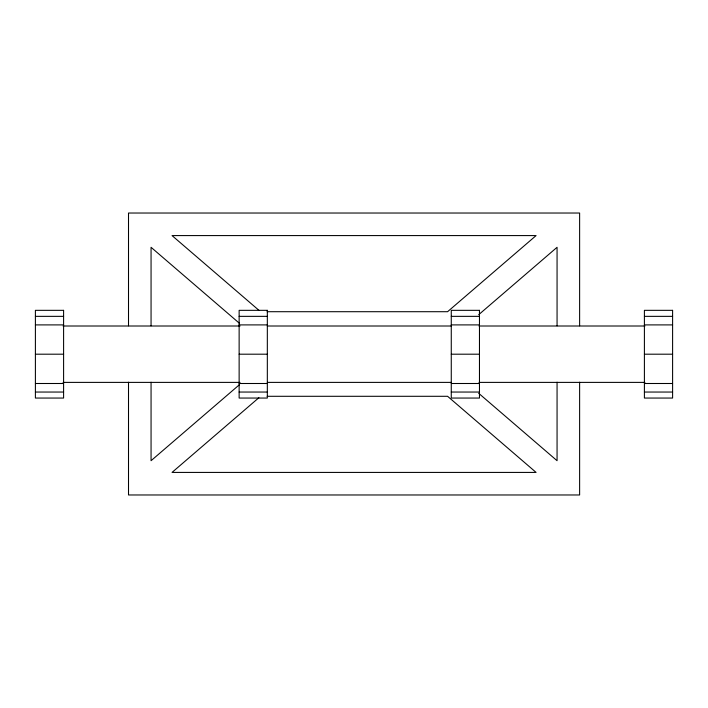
<?xml version="1.0" encoding="UTF-8"?>
<svg xmlns="http://www.w3.org/2000/svg" width="708" height="708" viewBox="0 0 708 708"><rect width="100%" height="100%" fill="white"/><g stroke="black" fill="none" stroke-linecap="round" stroke-linejoin="round"><path stroke-width="1.06" d="M239.419 384.709L151.061 460.704L151.061 382.196M258.88 397.728L172.035 472.422L536.098 472.422L447.58 396.294L267.146 396.294M478.705 314.688L557.063 247.296L557.063 325.804M267.146 311.706L447.58 311.706L536.098 235.578L172.035 235.578L258.88 310.272M35.4 316.352L63.596 316.352M239.136 316.352L267.332 316.352M451.27 316.352L479.466 316.352M644.404 316.352L672.6 316.352M35.4 324.901L63.596 324.901M239.136 324.901L267.332 324.901M451.27 324.901L479.466 324.901M644.404 324.901L672.6 324.901M63.056 326.007L240.056 326.007M267.332 326.007L451.35 326.007M479.006 326.007L644.944 326.007M35.4 354.195L63.596 354.195M239.136 354.195L267.332 354.195M451.27 354.195L479.466 354.195M644.404 354.195L672.6 354.195M63.056 382.391L240.056 382.391M267.332 382.391L451.35 382.391M479.006 382.391L644.944 382.391M35.4 383.497L63.596 383.497M239.136 383.497L267.332 383.497M451.27 383.497L479.466 383.497M644.404 383.497L672.6 383.497M35.4 392.046L63.596 392.046M239.136 392.046L267.332 392.046M451.27 392.046L479.466 392.046M644.404 392.046L672.6 392.046M478.705 393.312L557.063 460.704L557.063 382.196M239.419 323.291L151.061 247.296L151.061 325.804M579.622 325.804L579.622 213.028L128.511 213.028L128.511 325.804M579.622 382.196L579.622 494.972L128.511 494.972L128.511 382.196M63.596 310.334L35.4 310.334L35.4 398.055L63.596 398.055L63.596 310.334M267.332 310.334L239.136 310.334L239.136 398.055L267.332 398.055L267.332 310.334M479.466 310.334L451.27 310.334L451.27 398.055L479.466 398.055L479.466 310.334M672.6 310.334L644.404 310.334L644.404 398.055L672.6 398.055L672.6 310.334"/></g></svg>
